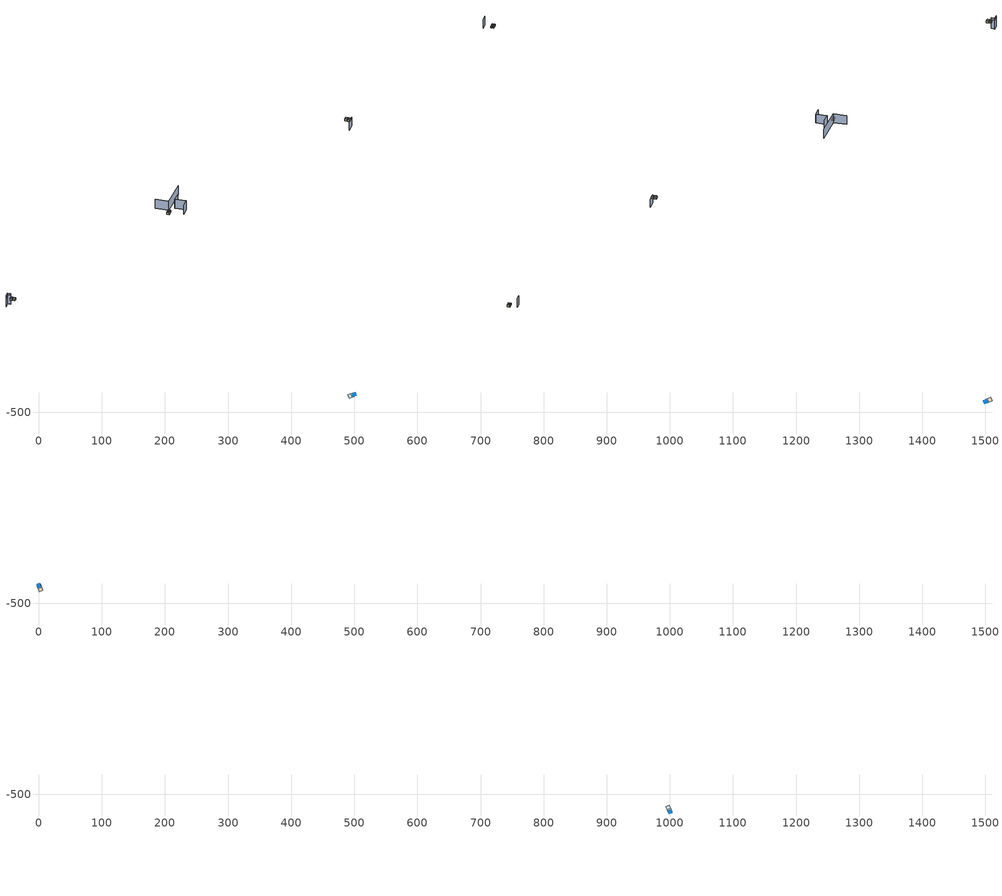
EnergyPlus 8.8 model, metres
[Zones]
1Perim
 floor adiabatic (115mmSandLimeBrick): 501.06,-474.33 496.85,-476.07 494.55,-470.54 498.76,-468.79 z0
 wall outside (U0-5): 501.06,-474.33 498.76,-468.79 z0:4.11
 wall to 1Core (115mmSandLimeBrick): 494.55,-470.54 496.85,-476.07 z0:4.11
 wall adiabatic (115mmSandLimeBrick): 498.76,-468.79 494.55,-470.54 / 496.85,-476.07 501.06,-474.33 z0:4.11
 window (Single): 501.02,-474.23 498.79,-468.88 z0.85:3.4
 ceiling adiabatic (115mmSandLimeBrick): 501.06,-474.33 498.76,-468.79 495.39,-470.19 497.69,-475.73 z4.11
 roof outside (U0-4): 497.69,-475.73 495.39,-470.19 494.55,-470.54 496.85,-476.07 z4.11
1Core
 floor adiabatic (115mmSandLimeBrick): 496.85,-476.07 491.83,-478.16 489.53,-472.62 494.55,-470.54 z0
 wall adiabatic (115mmSandLimeBrick): 494.55,-470.54 489.53,-472.62 491.83,-478.16 496.85,-476.07 z0:4.11
 ceiling adiabatic (115mmSandLimeBrick): 496.85,-476.07 494.55,-470.54 490.53,-472.21 492.84,-477.75 z4.11
 roof outside (U0-4): 492.84,-477.75 490.53,-472.21 489.53,-472.62 491.83,-478.16 z4.11
3Perim
 floor adiabatic (115mmSandLimeBrick): 1498.95,-479.97 1503.16,-478.24 1505.45,-483.78 1501.24,-485.52 z0
 wall outside (U0-5): 1498.95,-479.97 1501.24,-485.52 z0:4.11
 wall to 3Core (115mmSandLimeBrick): 1505.45,-483.78 1503.16,-478.24 z0:4.11
 wall adiabatic (115mmSandLimeBrick): 1501.24,-485.52 1505.45,-483.78 / 1503.16,-478.24 1498.95,-479.97 z0:4.11
 window (Single): 1498.99,-480.07 1501.2,-485.43 z0.85:3.4
 ceiling adiabatic (115mmSandLimeBrick): 1498.95,-479.97 1501.24,-485.52 1504.61,-484.13 1502.32,-478.58 z4.11
 roof outside (U0-4): 1502.32,-478.58 1504.61,-484.13 1505.45,-483.78 1503.16,-478.24 z4.11
3Core
 floor adiabatic (115mmSandLimeBrick): 1503.16,-478.24 1508.19,-476.16 1510.47,-481.71 1505.45,-483.78 z0
 wall adiabatic (115mmSandLimeBrick): 1505.45,-483.78 1510.47,-481.71 1508.19,-476.16 1503.16,-478.24 z0:4.11
 ceiling adiabatic (115mmSandLimeBrick): 1503.16,-478.24 1505.45,-483.78 1509.47,-482.13 1507.18,-476.58 z4.11
 roof outside (U0-4): 1507.18,-476.58 1509.47,-482.13 1510.47,-481.71 1508.19,-476.16 z4.11
0Perim
 floor adiabatic (115mmSandLimeBrick): 2.82,-470.47 4.51,-474.7 -1.06,-476.92 -2.75,-472.69 z12.34
 wall outside (U0-5): 2.82,-470.47 -2.75,-472.69 z12.34:16.46
 wall to 0Core (115mmSandLimeBrick): -1.06,-476.92 4.51,-474.7 z12.34:16.46
 wall adiabatic (115mmSandLimeBrick): -2.75,-472.69 -1.06,-476.92 / 4.51,-474.7 2.82,-470.47 z12.34:16.46
 window (Single): 2.73,-470.5 -2.66,-472.65 z13.19:15.75
 ceiling adiabatic (115mmSandLimeBrick): 2.82,-470.47 -2.75,-472.69 -1.4,-476.07 4.17,-473.85 z16.46
 roof outside (U0-4): 4.17,-473.85 -1.4,-476.07 -1.06,-476.92 4.51,-474.7 z16.46
0Core
 floor adiabatic (115mmSandLimeBrick): 4.51,-474.7 6.53,-479.75 0.96,-481.97 -1.06,-476.92 z12.34
 wall adiabatic (115mmSandLimeBrick): -1.06,-476.92 0.96,-481.97 6.53,-479.75 4.51,-474.7 z12.34:16.46
 ceiling adiabatic (115mmSandLimeBrick): 4.51,-474.7 -1.06,-476.92 0.55,-480.96 6.12,-478.74 z16.46
 roof outside (U0-4): 6.12,-478.74 0.55,-480.96 0.96,-481.97 6.53,-479.75 z16.46
2Perim
 floor adiabatic (115mmSandLimeBrick): 997.17,-528.76 995.52,-524.52 1001.11,-522.34 1002.76,-526.59 z16.46
 wall outside (U0-5): 997.17,-528.76 1002.76,-526.59 z16.46:20.57
 wall to 2Core (115mmSandLimeBrick): 1001.11,-522.34 995.52,-524.52 z16.46:20.57
 wall adiabatic (115mmSandLimeBrick): 1002.76,-526.59 1001.11,-522.34 / 995.52,-524.52 997.17,-528.76 z16.46:20.57
 window (Single): 997.26,-528.73 1002.67,-526.63 z17.31:19.86
 ceiling adiabatic (115mmSandLimeBrick): 997.17,-528.76 1002.76,-526.59 1001.44,-523.19 995.85,-525.37 z20.57
 roof outside (U0-4): 995.85,-525.37 1001.44,-523.19 1001.11,-522.34 995.52,-524.52 z20.57
2Core
 floor adiabatic (115mmSandLimeBrick): 995.52,-524.52 993.55,-519.45 999.14,-517.28 1001.11,-522.34 z16.46
 wall adiabatic (115mmSandLimeBrick): 1001.11,-522.34 999.14,-517.28 993.55,-519.45 995.52,-524.52 z16.46:20.57
 ceiling adiabatic (115mmSandLimeBrick): 995.52,-524.52 1001.11,-522.34 999.54,-518.29 993.94,-520.46 z20.57
 roof outside (U0-4): 993.94,-520.46 999.54,-518.29 999.14,-517.28 993.55,-519.45 z20.57
shading: -11.17,-469.17 -0.61,-464.24 / -0.61,-464.24 2.29,-471 / 536.64,-462.15 519.04,-469.72 / 519.04,-469.72 528.41,-491.49 / 528.41,-491.49 511.26,-498.87 / 493.41,-439.88 504.48,-465.6 / 504.48,-465.6 566.87,-438.74 / 1488.43,-469.17 1498.99,-464.24 z0:20.57; -11.17,-469.17 -0.61,-464.24 / -0.61,-464.24 2.29,-471 z20.57:24.57; 1009.71,-524.31 991.77,-532.72 z0:18.7
[Site:GroundTemperature:BuildingSurface]
14, 14, 14, 14, 14, 14, 14, 14, 14, 14, 14, 14
[Site:GroundReflectance]
0.2, 0.2, 0.2, 0.2, 0.2, 0.2, 0.2, 0.2, 0.2, 0.2, 0.2, 0.2
[Site:GroundReflectance:SnowModifier]
1, 1
[Building]
Building: North Axis {deg}=0; Terrain=Suburbs; Loads Convergence Tolerance Value=.04; Temperature Convergence Tolerance Value {deltaC}=.4; Solar Distribution=MinimalShadowing; Maximum Number of Warmup Days=25
[Construction]
115mmSandLimeBrick: Plaster_0.005_115mmSandLimeBrick, Sand-Lime Brick_0.08_115mmSandLimeBrick, Plaster_0.08_115mmSandLimeBrick
U0-5: XPS Board_0.01_U0-5, General Concrete_0.2_U0-5
U0-4: XPS Board_0.06_U0-4, General Concrete_0.2_U0-4
Single: Generic Clear Glass 6mm_0.006_Single
[Material] Roughness=Rough; Thermal Absorptance=0.9
Name | Thickness {m} | Conductivity {W/m-K} | Density {kg/m3} | Specific Heat {J/kg-K} | Solar Absorptance | Visible Absorptance
Plaster_0.005_115mmSandLimeBrick | 0.005 | 1 | 2000 | 1130 | 0.6 | 0.6
Sand-Lime Brick_0.08_115mmSandLimeBrick | 0.08 | 0.56 | 1200 | 1000 | 0.6 | 0.6
Plaster_0.08_115mmSandLimeBrick | 0.08 | 1 | 2000 | 1130 | 0.6 | 0.6
XPS Board_0.01_U0-5 | 0.01 | 0.034 | 35 | 1400 | 0.6 | 0.6
General Concrete_0.2_U0-5; General Concrete_0.2_U0-4 | 0.2 | 2 | 2400 | 950 | 0.7 | 0.7
XPS Board_0.06_U0-4 | 0.06 | 0.034 | 35 | 1400 | 0.6 | 0.6
[WindowMaterial:Glazing]
Generic Clear Glass 6mm_0.006_Single: Optical Data Type=SpectralAverage; Window Glass Spectral Data Set=SpectralAverage; Thickness {m}=0.006; Solar Transmittance at Normal Incidence=0.68; Front Side Solar Reflectance at Normal Incidence=0.09; Back Side Solar Reflectance at Normal Incidence=0.1; Visible Transmittance at Normal Incidence=0.81; Front Side Visible Reflectance at Normal Incidence=0.11; Back Side Visible Reflectance at Normal Incidence=0.12; Infrared Transmittance at Normal Incidence=0; Front Side Infrared Hemispherical Emissivity=0.2; Back Side Infrared Hemispherical Emissivity=0.2; Conductivity {W/m-K}=0.9; Dirt Correction Factor for Solar and Visible Transmittance=1
[EnergyManagementSystem:Sensor]
Name | Output:Variable or Output:Meter Index Key | Output:Variable or Output:Meter
OutdoorTemp | Environment | Site Outdoor Air Drybulb Temperature
OutdoorRelHumid | Environment | Site Outdoor Air Relative Humidity
USRNATVENT_0Perim; USRNATVENT_1Perim; USRNATVENT_2Perim; USRNATVENT_3Perim | AllOff | Schedule Value
[Zone] Type=1; Multiplier=1; Zone Inside Convection Algorithm=TARP; Zone Outside Convection Algorithm=DOE-2
Name | Volume {m3} | Floor Area {m2}
0Perim; 1Perim; 2Perim; 3Perim | 112.435 | 27.3296
0Core; 1Core; 2Core; 3Core | 134.226 | 32.6262
[People] Number of People Schedule=AllOn; Number of People Calculation Method=People/Area; People per Zone Floor Area {person/m2}=0.5; Fraction Radiant=0.3; Sensible Heat Fraction=AUTOCALCULATE; Carbon Dioxide Generation Rate {m3/s-W}=3.82e-08; Enable ASHRAE 55 Comfort Warnings=No; Mean Radiant Temperature Calculation Type=ZoneAveraged; Clothing Insulation Calculation Method=DynamicClothingModelASHRAE55; Thermal Comfort Model 1 Type=AdaptiveASH55
Name | Zone or ZoneList | Activity Level Schedule | Work Efficiency Schedule | Air Velocity Schedule
People 0Perim | 0Perim | 0PerimPeopleActivity | 0PerimWorkEfficiency | 0PerimAirVelocity
People 0Core | 0Core | 0CorePeopleActivity | 0CoreWorkEfficiency | 0CoreAirVelocity
People 1Perim | 1Perim | 1PerimPeopleActivity | 1PerimWorkEfficiency | 1PerimAirVelocity
People 1Core | 1Core | 1CorePeopleActivity | 1CoreWorkEfficiency | 1CoreAirVelocity
People 2Perim | 2Perim | 2PerimPeopleActivity | 2PerimWorkEfficiency | 2PerimAirVelocity
People 2Core | 2Core | 2CorePeopleActivity | 2CoreWorkEfficiency | 2CoreAirVelocity
People 3Perim | 3Perim | 3PerimPeopleActivity | 3PerimWorkEfficiency | 3PerimAirVelocity
People 3Core | 3Core | 3CorePeopleActivity | 3CoreWorkEfficiency | 3CoreAirVelocity
[ElectricEquipment] Schedule=AllOn; Design Level Calculation Method=Watts/Area; Watts per Zone Floor Area {W/m2}=35; Fraction Latent=0; Fraction Radiant=.2; Fraction Lost=0
Name | Zone or ZoneList
0Perim Equipment 1 | 0Perim
0Core Equipment 1 | 0Core
1Perim Equipment 1 | 1Perim
1Core Equipment 1 | 1Core
2Perim Equipment 1 | 2Perim
2Core Equipment 1 | 2Core
3Perim Equipment 1 | 3Perim
3Core Equipment 1 | 3Core
[Lights] Schedule=AllOn; Design Level Calculation Method=Watts/Area; Watts per Zone Floor Area {W/m2}=15; Return Air Fraction=0; Fraction Radiant=.42; Fraction Visible=.18; Fraction Replaceable=1
Name | Zone or ZoneList
0Perim General lighting | 0Perim
0Core General lighting | 0Core
1Perim General lighting | 1Perim
1Core General lighting | 1Core
2Perim General lighting | 2Perim
2Core General lighting | 2Core
3Perim General lighting | 3Perim
3Core General lighting | 3Core
[ZoneControl:Thermostat]
Name | Zone or ZoneList | Control Type Schedule | Control 1
0Perim Thermostat | 0Perim | 0PerimZoneControlTypeSched | Dual Setpoint - Zone 0Perim
0Core Thermostat | 0Core | 0CoreZoneControlTypeSched | Dual Setpoint - Zone 0Core
1Perim Thermostat | 1Perim | 1PerimZoneControlTypeSched | Dual Setpoint - Zone 1Perim
1Core Thermostat | 1Core | 1CoreZoneControlTypeSched | Dual Setpoint - Zone 1Core
2Perim Thermostat | 2Perim | 2PerimZoneControlTypeSched | Dual Setpoint - Zone 2Perim
2Core Thermostat | 2Core | 2CoreZoneControlTypeSched | Dual Setpoint - Zone 2Core
3Perim Thermostat | 3Perim | 3PerimZoneControlTypeSched | Dual Setpoint - Zone 3Perim
3Core Thermostat | 3Core | 3CoreZoneControlTypeSched | Dual Setpoint - Zone 3Core
[ThermostatSetpoint:DualSetpoint]
Name | Heating Setpoint Temperature Schedule | Cooling Setpoint Temperature Schedule
Dual Setpoint - Zone 0Perim | 0PerimHeating_SP_Sch | 0PerimCooling_SP_Sch
Dual Setpoint - Zone 0Core | 0CoreHeating_SP_Sch | 0CoreCooling_SP_Sch
Dual Setpoint - Zone 1Perim | 1PerimHeating_SP_Sch | 1PerimCooling_SP_Sch
Dual Setpoint - Zone 1Core | 1CoreHeating_SP_Sch | 1CoreCooling_SP_Sch
Dual Setpoint - Zone 2Perim | 2PerimHeating_SP_Sch | 2PerimCooling_SP_Sch
Dual Setpoint - Zone 2Core | 2CoreHeating_SP_Sch | 2CoreCooling_SP_Sch
Dual Setpoint - Zone 3Perim | 3PerimHeating_SP_Sch | 3PerimCooling_SP_Sch
Dual Setpoint - Zone 3Core | 3CoreHeating_SP_Sch | 3CoreCooling_SP_Sch
[Zone equipment]
0Perim: 0Perim Ideal Loads Air
0Core: 0Core Ideal Loads Air
1Perim: 1Perim Ideal Loads Air
1Core: 1Core Ideal Loads Air
2Perim: 2Perim Ideal Loads Air
2Core: 2Core Ideal Loads Air
3Perim: 3Perim Ideal Loads Air
3Core: 3Core Ideal Loads Air
[ZoneHVAC:IdealLoadsAirSystem] Maximum Heating Supply Air Temperature {C}=30; Minimum Cooling Supply Air Temperature {C}=18; Maximum Heating Supply Air Humidity Ratio {kgWater/kgDryAir}=0.01; Minimum Cooling Supply Air Humidity Ratio {kgWater/kgDryAir}=0.008; Heating Limit=NoLimit; Maximum Heating Air Flow Rate {m3/s}=100; Cooling Limit=NoLimit; Maximum Cooling Air Flow Rate {m3/s}=100; Heating Availability Schedule=AllOn; Cooling Availability Schedule=AllOn; Dehumidification Control Type=None; Humidification Control Type=None; Demand Controlled Ventilation Type=OccupancySchedule; Outdoor Air Economizer Type=NoEconomizer; Heat Recovery Type=None; Sensible Heat Recovery Effectiveness=0.7; Latent Heat Recovery Effectiveness=0.65
Name | Design Specification Outdoor Air Object
0Perim Ideal Loads Air | 0PerimMinFreshAir
0Core Ideal Loads Air | 0CoreMinFreshAir
1Perim Ideal Loads Air | 1PerimMinFreshAir
1Core Ideal Loads Air | 1CoreMinFreshAir
2Perim Ideal Loads Air | 2PerimMinFreshAir
2Core Ideal Loads Air | 2CoreMinFreshAir
3Perim Ideal Loads Air | 3PerimMinFreshAir
3Core Ideal Loads Air | 3CoreMinFreshAir
[DesignSpecification:OutdoorAir] Outdoor Air Method=Sum; Outdoor Air Flow per Person {m3/s-person}=0.002; Outdoor Air Flow per Zone Floor Area {m3/s-m2}=0.002; Outdoor Air Schedule=AllOn
0PerimMinFreshAir; 0CoreMinFreshAir; 1PerimMinFreshAir; 1CoreMinFreshAir; 2PerimMinFreshAir; 2CoreMinFreshAir; 3PerimMinFreshAir; 3CoreMinFreshAir
[ZoneVentilation:DesignFlowRate] Schedule=AllOn; Design Flow Rate Calculation Method=AirChanges/Hour; Air Changes per Hour {1/hr}=0; Ventilation Type=NATURAL; Fan Pressure Rise {Pa}=0; Fan Total Efficiency=1; Constant Term Coefficient=1; Temperature Term Coefficient=0; Velocity Term Coefficient=0; Velocity Squared Term Coefficient=0; Minimum Indoor Temperature {C}=18; Delta Temperature {deltaC}=1; Maximum Wind Speed {m/s}=40
Name | Zone or ZoneList
0Perim ScheduledVent | 0Perim
1Perim ScheduledVent | 1Perim
2Perim ScheduledVent | 2Perim
3Perim ScheduledVent | 3Perim
[EnergyManagementSystem:Actuator] Actuated Component Type=Schedule:Constant; Actuated Component Control Type=Schedule Value
Name | Actuated Component Unique
NATVENT_AVAIL_SCHED_ACTUATOR_0Perim | NATVENT_AVAIL_SCHED_0Perim
NATVENT_AVAIL_SCHED_ACTUATOR_1Perim | NATVENT_AVAIL_SCHED_1Perim
NATVENT_AVAIL_SCHED_ACTUATOR_2Perim | NATVENT_AVAIL_SCHED_2Perim
NATVENT_AVAIL_SCHED_ACTUATOR_3Perim | NATVENT_AVAIL_SCHED_3Perim
[EnergyManagementSystem:ProgramCallingManager]
My 0Perim_Setpoint_Schedule_Calculator_Example: BeginTimestepBeforePredictor; 0Perim_ErlEnforceBinary
My 1Perim_Setpoint_Schedule_Calculator_Example: BeginTimestepBeforePredictor; 1Perim_ErlEnforceBinary
My 2Perim_Setpoint_Schedule_Calculator_Example: BeginTimestepBeforePredictor; 2Perim_ErlEnforceBinary
My 3Perim_Setpoint_Schedule_Calculator_Example: BeginTimestepBeforePredictor; 3Perim_ErlEnforceBinary
[EnergyManagementSystem:Program]
0Perim_ErlEnforceBinary: IF (USRNATVENT_0Perim > 0); Set NATVENT_AVAIL_SCHED_ACTUATOR_0Perim = 1; ELSE; Set NATVENT_AVAIL_SCHED_ACTUATOR_0Perim = 0; ENDIF
1Perim_ErlEnforceBinary: IF (USRNATVENT_1Perim > 0); Set NATVENT_AVAIL_SCHED_ACTUATOR_1Perim = 1; ELSE; Set NATVENT_AVAIL_SCHED_ACTUATOR_1Perim = 0; ENDIF
2Perim_ErlEnforceBinary: IF (USRNATVENT_2Perim > 0); Set NATVENT_AVAIL_SCHED_ACTUATOR_2Perim = 1; ELSE; Set NATVENT_AVAIL_SCHED_ACTUATOR_2Perim = 0; ENDIF
3Perim_ErlEnforceBinary: IF (USRNATVENT_3Perim > 0); Set NATVENT_AVAIL_SCHED_ACTUATOR_3Perim = 1; ELSE; Set NATVENT_AVAIL_SCHED_ACTUATOR_3Perim = 0; ENDIF
[ZoneVentilation:WindandStackOpenArea] Opening Area {m2}=11.8484; Opening Effectiveness=0; Effective Angle {deg}=0; Height Difference {m}=0.638386; Discharge Coefficient for Opening=0.6; Minimum Indoor Temperature {C}=24; Maximum Indoor Temperature {C}=100; Delta Temperature {deltaC}=1; Minimum Outdoor Temperature {C}=22; Maximum Outdoor Temperature {C}=26; Maximum Wind Speed {m/s}=40
Name | Zone | Opening Area Fraction Schedule
0PerimNatVent_Buoy | 0Perim | NATVENT_AVAIL_SCHED_0Perim
1PerimNatVent_Buoy | 1Perim | NATVENT_AVAIL_SCHED_1Perim
2PerimNatVent_Buoy | 2Perim | NATVENT_AVAIL_SCHED_2Perim
3PerimNatVent_Buoy | 3Perim | NATVENT_AVAIL_SCHED_3Perim
[ZoneInfiltration:DesignFlowRate] Schedule=On; Design Flow Rate Calculation Method=AirChanges/Hour; Air Changes per Hour {1/hr}=2; Constant Term Coefficient=1; Temperature Term Coefficient=0; Velocity Term Coefficient=0; Velocity Squared Term Coefficient=0
Name | Zone or ZoneList
0PerimInfiltration | 0Perim
1PerimInfiltration | 1Perim
2PerimInfiltration | 2Perim
3PerimInfiltration | 3Perim
[WaterUse:Equipment]
Name | Peak Flow Rate {m3/s} | Flow Rate Fraction Schedule | Target Temperature Schedule | Hot Water Supply Temperature Schedule | Cold Water Supply Temperature Schedule
DHW 0Perim | 0 | equipOffice | DHW Supply Temperature 0Perim | DHW Supply Temperature 0Perim | DHW Mains Temperature 0Perim
DHW 0Core | 2.71885e-05 | 60HrWk | DHW Supply Temperature 0Core | DHW Supply Temperature 0Core | DHW Mains Temperature 0Core
DHW 1Perim | 0 | equipOffice | DHW Supply Temperature 1Perim | DHW Supply Temperature 1Perim | DHW Mains Temperature 1Perim
DHW 1Core | 2.71885e-05 | 60HrWk | DHW Supply Temperature 1Core | DHW Supply Temperature 1Core | DHW Mains Temperature 1Core
DHW 2Perim | 0 | equipOffice | DHW Supply Temperature 2Perim | DHW Supply Temperature 2Perim | DHW Mains Temperature 2Perim
DHW 2Core | 2.71885e-05 | 60HrWk | DHW Supply Temperature 2Core | DHW Supply Temperature 2Core | DHW Mains Temperature 2Core
DHW 3Perim | 0 | equipOffice | DHW Supply Temperature 3Perim | DHW Supply Temperature 3Perim | DHW Mains Temperature 3Perim
DHW 3Core | 2.71885e-05 | 60HrWk | DHW Supply Temperature 3Core | DHW Supply Temperature 3Core | DHW Mains Temperature 3Core
[Schedule:Constant]
On: On/Off, 1
0PerimPeopleActivity; 0CorePeopleActivity; 1PerimPeopleActivity; 1CorePeopleActivity; 2PerimPeopleActivity; 2CorePeopleActivity; 3PerimPeopleActivity; 3CorePeopleActivity: Any Number, 125.28
0PerimAirVelocity; 0CoreAirVelocity; 1PerimAirVelocity; 1CoreAirVelocity; 2PerimAirVelocity; 2CoreAirVelocity; 3PerimAirVelocity; 3CoreAirVelocity: Any Number, 0.2
0PerimWorkEfficiency; 0CoreWorkEfficiency; 1PerimWorkEfficiency; 1CoreWorkEfficiency; 2PerimWorkEfficiency; 2CoreWorkEfficiency; 3PerimWorkEfficiency; 3CoreWorkEfficiency: Any Number, 0
0PerimHeating_SP_Sch; 0PerimCooling_SP_Sch; 0CoreHeating_SP_Sch; 0CoreCooling_SP_Sch; 1PerimHeating_SP_Sch; 1PerimCooling_SP_Sch; 1CoreHeating_SP_Sch; 1CoreCooling_SP_Sch; 2PerimHeating_SP_Sch; 2PerimCooling_SP_Sch; 2CoreHeating_SP_Sch; 2CoreCooling_SP_Sch; 3PerimHeating_SP_Sch; 3PerimCooling_SP_Sch; 3CoreHeating_SP_Sch; 3CoreCooling_SP_Sch: Temperature, 24
0PerimZoneControlTypeSched; 0CoreZoneControlTypeSched; 1PerimZoneControlTypeSched; 1CoreZoneControlTypeSched; 2PerimZoneControlTypeSched; 2CoreZoneControlTypeSched; 3PerimZoneControlTypeSched; 3CoreZoneControlTypeSched: Any Number, 4
NATVENT_AVAIL_SCHED_0Perim; NATVENT_AVAIL_SCHED_1Perim; NATVENT_AVAIL_SCHED_2Perim; NATVENT_AVAIL_SCHED_3Perim: Fraction, 1
DHW Supply Temperature 0Perim; DHW Supply Temperature 0Core; DHW Supply Temperature 1Perim; DHW Supply Temperature 1Core; DHW Supply Temperature 2Perim; DHW Supply Temperature 2Core; DHW Supply Temperature 3Perim; DHW Supply Temperature 3Core: Temperature, 65
DHW Mains Temperature 0Perim; DHW Mains Temperature 0Core; DHW Mains Temperature 1Perim; DHW Mains Temperature 1Core; DHW Mains Temperature 2Perim; DHW Mains Temperature 2Core; DHW Mains Temperature 3Perim; DHW Mains Temperature 3Core: Temperature, 10
[Schedule:Year]
AllOn: AllOn, 1, 1, 12, 31
equipOffice: equipOffice, 1, 1, 12, 31
AllOff: AllOff, 1, 1, 12, 31
60HrWk: 60HrWk, 1, 1, 12, 31
[Schedule:Week:Daily]
AllOn: AllOn, AllOn, AllOn, AllOn, AllOn, AllOn, AllOn, AllOn, AllOn, AllOn, AllOn, AllOn
equipOffice: equipOfficeWeekEnd, equipOffice, equipOffice, equipOffice, equipOffice, equipOffice, equipOfficeWeekEnd, equipOfficeWeekEnd, equipOffice, equipOffice, equipOffice, equipOffice
AllOff: AllOff, AllOff, AllOff, AllOff, AllOff, AllOff, AllOff, AllOff, AllOff, AllOff, AllOff, AllOff
60HrWk: 60HrWkDay, 60HrWkDay, 60HrWkDay, 60HrWkDay, 60HrWkDay, 60HrWkDay, 60HrWkDay, 60HrWkDay, 60HrWkDay, 60HrWkDay, 60HrWkDay, 60HrWkDay
[Schedule:Day:Hourly]
AllOn: 1, 1, 1, 1, 1, 1, 1, 1, 1, 1, 1, 1, 1, 1, 1, 1, 1, 1, 1, 1, 1, 1, 1, 1
equipOffice; equipOfficeWeekEnd: 0.1, 0.1, 0.1, 0.1, 0.1, 0.1, 0.1, 0.2, 0.4, 0.6, 0.8, 0.8, 0.4, 0.6, 0.8, 0.8, 0.4, 0.2, 0.1, 0.1, 0.1, 0.1, 0.1, 0.1
AllOff: 0, 0, 0, 0, 0, 0, 0, 0, 0, 0, 0, 0, 0, 0, 0, 0, 0, 0, 0, 0, 0, 0, 0, 0
60HrWkDay: 0.2, 0.2, 0.2, 0.2, 0.2, 0.2, 0.2, 0.4, 0.8, 0.8, 1, 1, 0.8, 1, 1, 1, 0.8, 0.4, 0.2, 0.2, 0.2, 0.2, 0.2, 0.2
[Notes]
----  This file was generated with Archsim v.4.0.2.17
-------------------------ERL SENSORS--------------------------
115mmSandLimeBrick GasType: Partition
